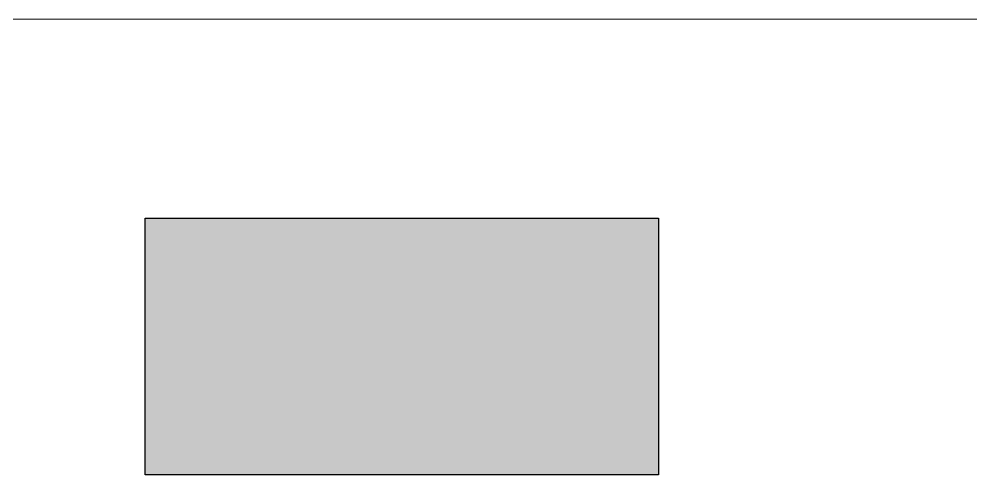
# Model space of a CAD drawing. Header units: millimetres. Extents: x 3774 to 718460, y -768339 to 192544.
# Drawn here: x 355364 to 356106, y -719505 to -719149 of the extents above; entities that cross this region are included whole.
import ezdxf

# ---------------------------------------------------------------- set-up
doc = ezdxf.new("R2010")
doc.units = ezdxf.units.MM
doc.set_wipeout_variables(frame=1)
doc.linetypes.add('XKITLINE00', pattern=[0])
for name, color, linetype in [('000 - CONCRETE_COL_HATCH_', 7, 'Continuous'), ('000 - CONCRETE_COL_MAIN_COLOR_1', 7, 'Continuous'), ('000 - CONCRETE_COL_WIPEOUT_', 7, 'Continuous')]:
    doc.layers.add(name, color=color, linetype=linetype)
doc.layers.add('Part', color=7, linetype='Continuous', lineweight=0)

# ---------------------------------------------------------------- blocks, each defined once
blk = doc.blocks.new('*A3533235')
at = {"layer": 'Part', "color": 7, "linetype": 'XKITLINE00', "lineweight": 0}
blk.add_line((1818.400002, -42.416003), (1850.080007, -42.416003), dxfattribs=at)
blk = doc.blocks.new('W-1-PP19-SE-ENT3_20260407-084553_PP19_ENT3_LOPL')
at = {"color": 7, "lineweight": 0, "xscale": 125, "yscale": 125, "zscale": 125}
blk.add_blockref('*A3533235', (-226235, 11475), dxfattribs=at)
blk = doc.blocks.new('000_CKST_FAMELINE_RC-COLUMN_TOP_VIEW')
at = {"color": 7}
blk.add_wipeout([(200, 100), (200, -100), (-200, -100), (-200, 100)], dxfattribs=at).dxf.layer = '000 - CONCRETE_COL_WIPEOUT_'
at = {"layer": '000 - CONCRETE_COL_HATCH_'}
h = blk.add_hatch(dxfattribs=at)
h.set_pattern_fill('AR-CONC', scale=0.1, style=0)
h.paths.add_polyline_path([(-200, -100), (-200, 100), (200, 100), (200, -100)])
at = {"layer": '000 - CONCRETE_COL_MAIN_COLOR_1', "color": 7}
blk.add_lwpolyline([(-200, -100), (-200, 100), (200, 100), (200, -100), (-200, -100)], close=True, dxfattribs=at)

msp = doc.modelspace()

# ---------------------------------------------------------------- block references
at = {"color": 7}
msp.add_blockref('W-1-PP19-SE-ENT3_20260407-084553_PP19_ENT3_LOPL', (354246.645, -725322.382), dxfattribs=at)

# ---------------------------------------------------------------- next in the draw order: block references
msp.add_blockref('000_CKST_FAMELINE_RC-COLUMN_TOP_VIEW', (355662.6, -719404.622), dxfattribs=at)

doc.saveas('drawing.dxf')
